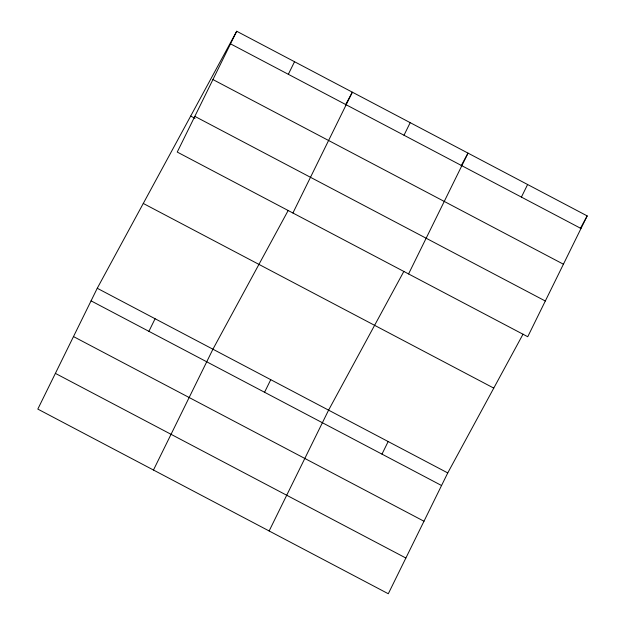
<?xml version="1.0" encoding="UTF-8"?>
<svg xmlns="http://www.w3.org/2000/svg" width="625" height="625" viewBox="0 0 625 625"><rect width="100%" height="100%" fill="white"/><g stroke="black" fill="none" stroke-linecap="round" stroke-linejoin="round"><path stroke-width="0.94" d="M236.703 31.25L177.25 152.07L527.742 336.727L587.188 215.906L236.703 31.25L97.258 288.273L37.812 409.094L388.297 593.75L447.75 472.93L523.047 334.141M148.898 331.328L155.094 318.742M288.336 74.305L294.531 61.719M153.469 470.031L212.922 349.211L288.219 210.414M292.914 213.008L352.359 92.188L345.461 104.906M264.562 392.266L270.75 379.68M404 135.242L410.195 122.656M269.133 530.969L328.586 410.148L403.883 271.352M408.57 273.945L468.023 153.125L461.125 165.844M381.977 454.125L388.172 441.539M521.414 197.102L527.609 184.516M580.289 228.633L587.188 215.906M230.508 43.836L581 228.492M212.93 79.555L563.422 264.211M194.82 116.352L545.312 301.008M190.688 116.07L195 118.344M143.273 203.453L493.766 388.109M97.258 288.273L447.75 472.93M91.07 300.859L441.555 485.516M73.492 336.578L423.984 521.234M55.383 373.375L405.875 558.031"/></g></svg>
